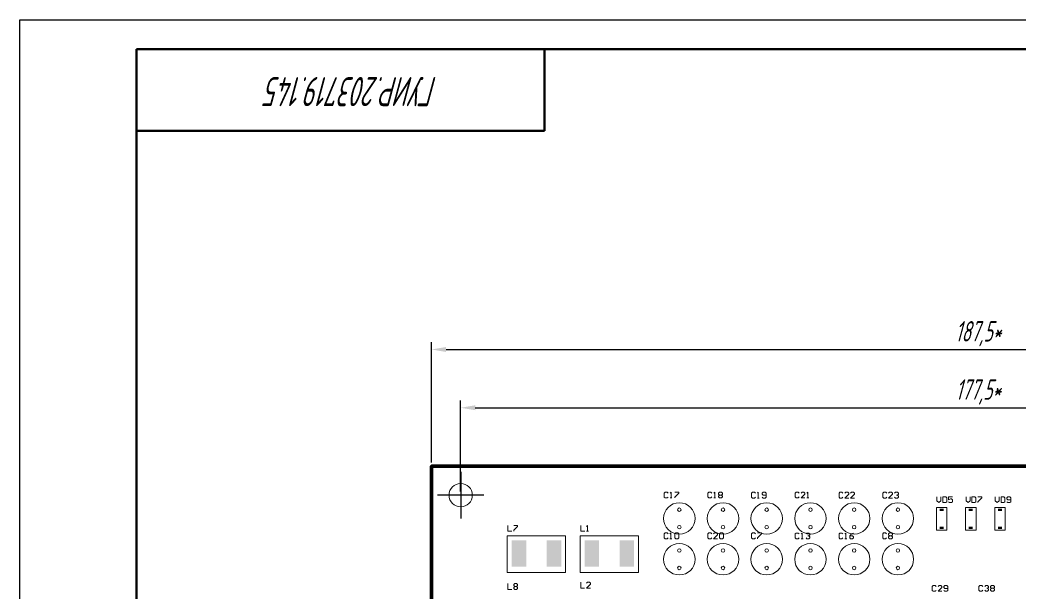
# Model space of a CAD drawing. Extents: x 0 to 597, y 0 to 420.
# Drawn here: x 0 to 171.4, y 321.8 to 420 of the extents above; entities that cross this region are included whole.
import ezdxf

# ---------------------------------------------------------------- set-up
doc = ezdxf.new("R2010")
doc.units = 0
doc.header["$MEASUREMENT"] = 0
doc.linetypes.add('ACAD_ISO10W100', pattern=[18, 12, -3, 0, -3])
doc.layers.get('0').update_dxf_attribs({"linetype": 'CONTINUOUS'})
doc.layers.get('DEFPOINTS').update_dxf_attribs({"linetype": 'CONTINUOUS'})
for name, color, linetype in [('KONTUR', 7, 'CONTINUOUS'), ('PDF _Геометрия', 7, 'CONTINUOUS'), ('PDF _Сплошная заливка', 7, 'CONTINUOUS'), ('штрих-пунктир', 7, 'ACAD_ISO10W100')]:
    doc.layers.add(name, color=color, linetype=linetype)
doc.layers.add('Основная', color=7, linetype='CONTINUOUS', lineweight=40)
doc.layers.add('текст', color=7, linetype='CONTINUOUS', lineweight=30)
doc.styles.get("Standard").update_dxf_attribs({"font": 'gost.TTF', "oblique": 15})
doc.styles.add('стиль1', font='gost.TTF', dxfattribs={"width": 0.75, "oblique": 15, "height": 3.5})
doc.dimstyles.get("Standard").update_dxf_attribs({"dimtxt": 3, "dimasz": 3, "dimexe": 2.5, "dimexo": 2.5, "dimgap": 1.5, "dimtad": 0, "dimtih": 1, "dimtoh": 1, "dimdec": 4, "dimzin": 0, "dimdsep": 46, "dimtxsty": 'Standard', "dimcen": -3, "dimdle": 1.25, "dimadec": 0, "dimazin": 0, "dimtfac": 0.75, "dimtdec": 4, "dimtofl": 0, "dimtmove": 0, "dimatfit": 3, "dimfxl": 1, "dimtvp": 1.5, "dimtolj": 1, "dimtzin": 0, "dimarcsym": 0})

# ---------------------------------------------------------------- blocks, each defined once
blk = doc.blocks.new('*D2')
at = {"color": 0, "lineweight": -2, "transparency": 16777216}
for p, q in [((75.6, 339.06), (75.6, 354.69)), ((78.1, 353.44), (250.64, 353.44)), ((253.14, 339.06), (253.14, 354.69))]:
    blk.add_line(p, q, dxfattribs=at)
at = {"color": 0, "transparency": 16777216}
for points in [[(78.1, 353.86), (78.1, 353.02), (75.6, 353.44)], [(250.64, 353.86), (250.64, 353.02), (253.14, 353.44)]]:
    blk.add_solid(points, dxfattribs=at)
at = {"layer": 'DEFPOINTS', "color": 0, "transparency": 16777216}
for p in [(253.14, 353.44), (75.6, 338.44), (253.14, 338.44)]:
    blk.add_point(p, dxfattribs=at)
at = {"color": 0, "transparency": 16777216, "insert": (164.37, 356.15), "char_height": 3.5, "attachment_point": 5, "style": 'стиль1'}
blk.add_mtext('\\A1;177,5*', dxfattribs=at)
blk = doc.blocks.new('*D3')
at = {"color": 0, "lineweight": -2, "transparency": 16777216}
for p, q in [((70.6, 344.06), (70.6, 364.69)), ((73.1, 363.44), (255.64, 363.44)), ((258.14, 344.06), (258.14, 364.69))]:
    blk.add_line(p, q, dxfattribs=at)
at = {"color": 0, "transparency": 16777216}
for points in [[(73.1, 363.86), (73.1, 363.02), (70.6, 363.44)], [(255.64, 363.86), (255.64, 363.02), (258.14, 363.44)]]:
    blk.add_solid(points, dxfattribs=at)
at = {"layer": 'DEFPOINTS', "color": 0, "transparency": 16777216}
for p in [(258.14, 363.44), (70.6, 343.44), (258.14, 343.44)]:
    blk.add_point(p, dxfattribs=at)
at = {"color": 0, "transparency": 16777216, "insert": (164.37, 366.15), "char_height": 3.5, "attachment_point": 5, "rotation": 359.9999, "style": 'стиль1'}
blk.add_mtext('\\A1;187,5*', dxfattribs=at)

msp = doc.modelspace()

# ---------------------------------------------------------------- linework, layer by layer
at = {"layer": 'KONTUR'}
for p, q in [((-0.00425, -0.00241), (-0.00425, 419.99759)), ((-0.00425, 419.99759), (596.99575, 419.99759))]:
    msp.add_line(p, q, dxfattribs=at)
at = {"layer": 'PDF _Геометрия', "lineweight": 60}
msp.add_lwpolyline([(258.13763, 343.439), (70.60264, 343.43921), (70.60264, 103.439), (70.60264, 343.439)], close=True, dxfattribs=at)
at = {"layer": 'PDF _Геометрия', "lineweight": 20}
for points in [[(111.18903, 338.78675), (111.0226, 338.95331), (110.68923, 338.95331), (110.5226, 338.78675), (110.5226, 338.12026), (110.68923, 337.95359), (111.0226, 337.95359), (111.18903, 338.12026)], [(111.5223, 337.95359), (111.85557, 337.95359), (111.68893, 337.95359), (111.68893, 338.95331), (111.5223, 338.78675)], [(111.68893, 338.95331), (111.68893, 338.95331)], [(112.35557, 338.95331), (113.02221, 338.95331), (113.02221, 338.78675), (112.35557, 338.12026), (112.35557, 337.95359)], [(118.68488, 338.79026), (118.51825, 338.95693), (118.18498, 338.95693), (118.01824, 338.79026), (118.01824, 338.12378), (118.18498, 337.95721), (118.51825, 337.95721), (118.68488, 338.12378)], [(119.01825, 337.95721), (119.35152, 337.95721), (119.18488, 337.95721), (119.18488, 338.95693), (119.01825, 338.79026)], [(119.18488, 338.95693), (119.18488, 338.95693)], [(120.01816, 338.45702), (120.35143, 338.45702)], [(126.16837, 338.7824), (126.00174, 338.94908), (125.66868, 338.94908), (125.50204, 338.7824), (125.50204, 338.11592), (125.66868, 337.94925), (126.00174, 337.94925), (126.16837, 338.11592)], [(126.50164, 337.94925), (126.83501, 337.94925), (126.66838, 337.94925), (126.66838, 338.94908), (126.50164, 338.7824)], [(126.66838, 338.94908), (126.66838, 338.94908)], [(127.33502, 338.11592), (127.50165, 337.94925), (127.83492, 337.94925), (128.00155, 338.11592), (128.00155, 338.7824), (127.83492, 338.94908), (127.50165, 338.94908), (127.33502, 338.7824), (127.33502, 338.61583), (127.50165, 338.44916), (128.00155, 338.44916)], [(133.66937, 338.79026), (133.50274, 338.95693), (133.16968, 338.95693), (133.00304, 338.79026), (133.00304, 338.12378), (133.16968, 337.95721), (133.50274, 337.95721), (133.66937, 338.12378)], [(134.66928, 337.95721), (134.00274, 337.95721), (134.66928, 338.62369), (134.66928, 338.79026), (134.50264, 338.95693), (134.16938, 338.95693), (134.00274, 338.79026)], [(135.00265, 337.95721), (135.33592, 337.95721), (135.16928, 337.95721), (135.16928, 338.95693), (135.00265, 338.79026)], [(135.16928, 338.95693), (135.16928, 338.95693)], [(141.17851, 338.77299), (141.01187, 338.93967), (140.6785, 338.93967), (140.51187, 338.77299), (140.51187, 338.10651), (140.6785, 337.93994), (141.01187, 337.93994), (141.17851, 338.10651)], [(142.17841, 337.93994), (141.51188, 337.93994), (142.17841, 338.60642), (142.17841, 338.77299), (142.01178, 338.93967), (141.67851, 338.93967), (141.51188, 338.77299)], [(143.17812, 337.93994), (142.51179, 337.93994), (143.17812, 338.60642), (143.17812, 338.77299), (143.01169, 338.93967), (142.67842, 338.93967), (142.51179, 338.77299)], [(148.69557, 338.7824), (148.52884, 338.94908), (148.19557, 338.94908), (148.02893, 338.7824), (148.02893, 338.11592), (148.19557, 337.94925), (148.52884, 337.94925), (148.69557, 338.11592)], [(149.69548, 337.94925), (149.02884, 337.94925), (149.69548, 338.61583), (149.69548, 338.7824), (149.52885, 338.94908), (149.19548, 338.94908), (149.02884, 338.7824)], [(150.02875, 338.7824), (150.19518, 338.94908), (150.52844, 338.94908), (150.69518, 338.7824), (150.69518, 338.61583), (150.52844, 338.44916), (150.36212, 338.44916), (150.52844, 338.44916), (150.69518, 338.28249), (150.69518, 338.11592), (150.52844, 337.94925), (150.19518, 337.94925), (150.02875, 338.11592)], [(150.69518, 338.61583), (150.69518, 338.61583)], [(150.69518, 338.61583), (150.69518, 338.61583)], [(150.69518, 338.61583), (150.69518, 338.61583)], [(157.32449, 338.15397), (157.32449, 337.48748), (157.65776, 337.15424), (157.99113, 337.48748), (157.99113, 338.15397)], [(159.99074, 338.15397), (159.3241, 338.15397), (159.3241, 337.65416), (159.65737, 337.82073), (159.82411, 337.82073), (159.99074, 337.65416), (159.99074, 337.32091), (159.82411, 337.15424), (159.49074, 337.15424), (159.3241, 337.32091)], [(162.32928, 338.15397), (162.32928, 337.48748), (162.66255, 337.15424), (162.99582, 337.48748), (162.99582, 338.15397)], [(164.32889, 338.15397), (164.99542, 338.15397), (164.99542, 337.9874), (164.32889, 337.32091), (164.32889, 337.15424)], [(167.30853, 338.15397), (167.30853, 337.48748), (167.6419, 337.15424), (167.97516, 337.48748), (167.97516, 338.15397)], [(169.30813, 337.32091), (169.47487, 337.15424), (169.80814, 337.15424), (169.97477, 337.32091), (169.97477, 337.9874), (169.80814, 338.15397), (169.47487, 338.15397), (169.30813, 337.9874), (169.30813, 337.82073), (169.47487, 337.65416), (169.97477, 337.65416)], [(83.70915, 333.2363), (83.70915, 332.23657), (84.37579, 332.23657)], [(84.70885, 333.2363), (85.37549, 333.2363), (85.37549, 333.06973), (84.70885, 332.40324), (84.70885, 332.23657)], [(96.21947, 333.23506), (96.21947, 332.23533), (96.88611, 332.23533)], [(97.21938, 332.23533), (97.55275, 332.23533), (97.38611, 332.23533), (97.38611, 333.23506), (97.21938, 333.06838)], [(97.38611, 333.23506), (97.38611, 333.23506)], [(111.17554, 331.78267), (111.0089, 331.94934), (110.67553, 331.94934), (110.5089, 331.78267), (110.5089, 331.11618), (110.67553, 330.94982), (111.0089, 330.94982), (111.17554, 331.11618)], [(111.50881, 330.94982), (111.84218, 330.94982), (111.67544, 330.94982), (111.67544, 331.94934), (111.50881, 331.78267)], [(111.67544, 331.94934), (111.67544, 331.94934)], [(118.66995, 331.78267), (118.50331, 331.94934), (118.16994, 331.94934), (118.00331, 331.78267), (118.00331, 331.11618), (118.16994, 330.94982), (118.50331, 330.94982), (118.66995, 331.11618)], [(119.66985, 330.94982), (119.00321, 330.94982), (119.66985, 331.6161), (119.66985, 331.78267), (119.50322, 331.94934), (119.16985, 331.94934), (119.00321, 331.78267)], [(126.18969, 331.78267), (126.02306, 331.94934), (125.68979, 331.94934), (125.52305, 331.78267), (125.52305, 331.11618), (125.68979, 330.94982), (126.02306, 330.94982), (126.18969, 331.11618)], [(126.52306, 331.94934), (127.1897, 331.94934), (127.1897, 331.78267), (126.52306, 331.11618), (126.52306, 330.94982)], [(133.6841, 331.77481), (133.51747, 331.94138), (133.1842, 331.94138), (133.01746, 331.77481), (133.01746, 331.10832), (133.1842, 330.94165), (133.51747, 330.94165), (133.6841, 331.10832)], [(134.01747, 330.94165), (134.35074, 330.94165), (134.1841, 330.94165), (134.1841, 331.94138), (134.01747, 331.77481)], [(134.1841, 331.94138), (134.1841, 331.94138)], [(134.85074, 331.77481), (135.01738, 331.94138), (135.35064, 331.94138), (135.51728, 331.77481), (135.51728, 331.60814), (135.35064, 331.44157), (135.18401, 331.44157), (135.35064, 331.44157), (135.51728, 331.27489), (135.51728, 331.10832), (135.35064, 330.94165), (135.01738, 330.94165), (134.85074, 331.10832)], [(135.51728, 331.60814), (135.51728, 331.60814)], [(135.51728, 331.60814), (135.51728, 331.60814)], [(135.51728, 331.60814), (135.51728, 331.60814)], [(141.17851, 331.77481), (141.01187, 331.94138), (140.6785, 331.94138), (140.51187, 331.77481), (140.51187, 331.10832), (140.6785, 330.94165), (141.01187, 330.94165), (141.17851, 331.10832)], [(141.51188, 330.94165), (141.84515, 330.94165), (141.67851, 330.94165), (141.67851, 331.94138), (141.51188, 331.77481)], [(141.67851, 331.94138), (141.67851, 331.94138)], [(143.01169, 331.94138), (142.67842, 331.77481), (142.34515, 331.44157), (142.34515, 331.10832), (142.51179, 330.94165), (142.84485, 330.94165), (143.01169, 331.10832), (143.01169, 331.27489), (142.84485, 331.44157), (142.34515, 331.44157)], [(148.67292, 331.78267), (148.50628, 331.94934), (148.17291, 331.94934), (148.00628, 331.78267), (148.00628, 331.11618), (148.17291, 330.94982), (148.50628, 330.94982), (148.67292, 331.11618)], [(149.17292, 331.44942), (149.50619, 331.44942)], [(83.70915, 323.25413), (83.70915, 322.25441), (84.37579, 322.25441)], [(84.87549, 322.75422), (85.20886, 322.75422)], [(96.20835, 323.49235), (96.20835, 322.49263), (96.87499, 322.49263)], [(97.87458, 322.49263), (97.20825, 322.49263), (97.87458, 323.15911), (97.87458, 323.32578), (97.70795, 323.49235), (97.37468, 323.49235), (97.20825, 323.32578)], [(157.17362, 322.77004), (157.00698, 322.93661), (156.67361, 322.93661), (156.50718, 322.77004), (156.50718, 322.10355), (156.67361, 321.93688), (157.00698, 321.93688), (157.17362, 322.10355)], [(158.17352, 321.93688), (157.50689, 321.93688), (158.17352, 322.60336), (158.17352, 322.77004), (158.00689, 322.93661), (157.67352, 322.93661), (157.50689, 322.77004)], [(158.50679, 322.10355), (158.67353, 321.93688), (159.0068, 321.93688), (159.17343, 322.10355), (159.17343, 322.77004), (159.0068, 322.93661), (158.67353, 322.93661), (158.50679, 322.77004), (158.50679, 322.60336), (158.67353, 322.43679), (159.17343, 322.43679)], [(165.17987, 322.78451), (165.01324, 322.95108), (164.68018, 322.95108), (164.51354, 322.78451), (164.51354, 322.11823), (164.68018, 321.95156), (165.01324, 321.95156), (165.17987, 322.11823)], [(165.51325, 322.78451), (165.67988, 322.95108), (166.01315, 322.95108), (166.17978, 322.78451), (166.17978, 322.61784), (166.01315, 322.45127), (165.84651, 322.45127), (166.01315, 322.45127), (166.17978, 322.2846), (166.17978, 322.11823), (166.01315, 321.95156), (165.67988, 321.95156), (165.51325, 322.11823)], [(166.17978, 322.61784), (166.17978, 322.61784)], [(166.17978, 322.61784), (166.17978, 322.61784)], [(166.17978, 322.61784), (166.17978, 322.61784)], [(166.67979, 322.45127), (167.01305, 322.45127)]]:
    msp.add_lwpolyline(points, dxfattribs=at)
for points in [[(119.85152, 338.79026), (120.01816, 338.95693), (120.35143, 338.95693), (120.51816, 338.79026), (120.51816, 338.62369), (120.35143, 338.45702), (120.51816, 338.29045), (120.51816, 338.12378), (120.35143, 337.95721), (120.01816, 337.95721), (119.85152, 338.12378), (119.85152, 338.29045), (120.01816, 338.45702), (119.85152, 338.62369)], [(158.3244, 338.15397), (158.3244, 337.15424), (158.82441, 337.15424), (158.99104, 337.32091), (158.99104, 337.9874), (158.82441, 338.15397)], [(163.32919, 338.15397), (163.32919, 337.15424), (163.82909, 337.15424), (163.99583, 337.32091), (163.99583, 337.9874), (163.82909, 338.15397)], [(168.30854, 338.15397), (168.30854, 337.15424), (168.80844, 337.15424), (168.97507, 337.32091), (168.97507, 337.9874), (168.80844, 338.15397)], [(157.21883, 336.33918), (157.21883, 332.43922), (159.01926, 332.43922), (159.01926, 336.33918)], [(164.02013, 336.33918), (164.02013, 332.43902), (162.2197, 332.43902), (162.2197, 336.33918)], [(169.02111, 336.33918), (169.02111, 332.43922), (167.22068, 332.43922), (167.22068, 336.33918)], [(93.60688, 331.43898), (93.60688, 325.18907), (83.60503, 325.18907), (83.60503, 331.43898)], [(106.10927, 331.43898), (106.10927, 325.18907), (96.10742, 325.18907), (96.10742, 331.43898)], [(112.34208, 331.78267), (112.50871, 331.94934), (112.84177, 331.94934), (113.00851, 331.78267), (113.00851, 331.11618), (112.84177, 330.94982), (112.50871, 330.94982), (112.34208, 331.11618)], [(120.00312, 331.78267), (120.16955, 331.94934), (120.50292, 331.94934), (120.66955, 331.78267), (120.66955, 331.11618), (120.50292, 330.94982), (120.16955, 330.94982), (120.00312, 331.11618)], [(149.00618, 331.78267), (149.17292, 331.94934), (149.50619, 331.94934), (149.67282, 331.78267), (149.67282, 331.6161), (149.50619, 331.44942), (149.67282, 331.28286), (149.67282, 331.11618), (149.50619, 330.94982), (149.17292, 330.94982), (149.00618, 331.11618), (149.00618, 331.28286), (149.17292, 331.44942), (149.00618, 331.6161)], [(84.70885, 323.08746), (84.87549, 323.25413), (85.20886, 323.25413), (85.37549, 323.08746), (85.37549, 322.92089), (85.20886, 322.75422), (85.37549, 322.58765), (85.37549, 322.42098), (85.20886, 322.25441), (84.87549, 322.25441), (84.70885, 322.42098), (84.70885, 322.58765), (84.87549, 322.75422), (84.70885, 322.92089)], [(166.51315, 322.78451), (166.67979, 322.95108), (167.01305, 322.95108), (167.17979, 322.78451), (167.17979, 322.61784), (167.01305, 322.45127), (167.17979, 322.2846), (167.17979, 322.11823), (167.01305, 321.95156), (166.67979, 321.95156), (166.51315, 322.11823), (166.51315, 322.2846), (166.67979, 322.45127), (166.51315, 322.61784)]]:
    msp.add_lwpolyline(points, close=True, dxfattribs=at)
at = {"layer": 'PDF _Геометрия', "lineweight": 9}
for centre, radius in [((75.60378, 338.43883), 2.00016), ((113.11062, 335.93903), 0.30006), ((120.61212, 335.93912), 0.29997), ((128.11342, 335.93912), 0.29997), ((135.61494, 335.93912), 0.29997), ((143.11614, 335.93912), 0.29997), ((150.61766, 335.93912), 0.29997), ((113.11062, 332.93903), 0.30006), ((120.61212, 332.93911), 0.29997), ((128.11342, 332.93911), 0.29997), ((135.61494, 332.93911), 0.29997), ((143.11614, 332.93911), 0.29997), ((150.61766, 332.93911), 0.29997), ((113.11059, 328.93907), 0.30008), ((120.61209, 328.93915), 0.3), ((128.1134, 328.93915), 0.3), ((135.61492, 328.93915), 0.3), ((143.11612, 328.93915), 0.3), ((150.61764, 328.93915), 0.3), ((113.11062, 325.93908), 0.30006), ((120.61212, 325.93917), 0.29997), ((128.11342, 325.93917), 0.29997), ((135.61494, 325.93917), 0.29997), ((143.11614, 325.93917), 0.29997), ((150.61766, 325.93917), 0.29997)]:
    msp.add_circle(centre, radius, dxfattribs=at)
at = {"layer": 'PDF _Геометрия', "lineweight": 20}
for centre, radius in [((113.11079, 334.43872), 2.70032), ((120.6123, 334.43872), 2.70032), ((128.11361, 334.43872), 2.70032), ((135.61513, 334.43872), 2.70032), ((143.11633, 334.43872), 2.70032), ((150.61785, 334.43872), 2.70032), ((113.11088, 327.43876), 2.70024), ((120.61239, 327.43876), 2.70024), ((128.1137, 327.43876), 2.70024), ((135.61522, 327.43876), 2.70024), ((143.11642, 327.43876), 2.70024), ((150.61794, 327.43876), 2.70024)]:
    msp.add_circle(centre, radius, dxfattribs=at)
at = {"layer": 'PDF _Сплошная заливка', "lineweight": 20, "transparency": 33554559}
for points in [[(157.76909, 336.13901), (158.469, 336.13901), (157.76909, 335.73897), (158.469, 335.73897)], [(163.46987, 335.73897), (162.76996, 335.73897), (163.46987, 336.13901), (162.76996, 336.13901)], [(167.77094, 336.13901), (168.47105, 336.13901), (167.77094, 335.73897), (168.47105, 335.73897)], [(157.76909, 333.03923), (158.469, 333.03923), (157.76909, 332.63919), (158.469, 332.63919)], [(163.46987, 332.63919), (162.76996, 332.63919), (163.46987, 333.03892), (162.76996, 333.03892)], [(167.77094, 333.03923), (168.47105, 333.03923), (167.77094, 332.63919), (168.47105, 332.63919)], [(84.35519, 330.68895), (86.85584, 330.68895), (84.35519, 326.1891), (86.85584, 326.1891)], [(90.35639, 330.68895), (92.85692, 330.68895), (90.35639, 326.1891), (92.85692, 326.1891)], [(96.85768, 330.68895), (99.35802, 330.68895), (96.85768, 326.1891), (99.35802, 326.1891)], [(102.85877, 330.68895), (105.35931, 330.68895), (102.85877, 326.1891), (105.35931, 326.1891)]]:
    msp.add_solid(points, dxfattribs=at)
at = {"layer": 'Основная'}
for p, q in [((19.99575, 44.99759), (19.99575, 414.99759)), ((591.99575, 414.99759), (19.99575, 414.99759)), ((89.99575, 400.99759), (89.99575, 414.99759)), ((89.99575, 400.99759), (19.99575, 400.99759))]:
    msp.add_line(p, q, dxfattribs=at)
at = {"layer": 'штрих-пунктир'}
for p, q in [((75.60378, 342.43971), (75.60378, 334.43796)), ((79.60466, 338.43883), (71.60291, 338.43883))]:
    msp.add_line(p, q, dxfattribs=at)

# ---------------------------------------------------------------- texts
at = {"layer": 'текст', "insert": (71.64558, 405.20458), "char_height": 5, "attachment_point": 1, "rotation": 180, "style": 'стиль1'}
msp.add_mtext_dynamic_manual_height_columns('ГУИР.203719.145', width=105.1199659, gutter_width=47.88355, heights=[0], dxfattribs=at)

# ---------------------------------------------------------------- dimensions: what is measured, and where the dimension line sits
dim = msp.add_aligned_dim(p1=(70.60264, 343.43921), p2=(258.13763, 343.439), distance=20.00001, text='187,5*', dimstyle='Standard', override={"dimtxt": 2.5, "dimasz": 2.5, "dimexe": 1.25, "dimexo": 0.625, "dimgap": 0.625, "dimtad": 1, "dimtih": 0, "dimtoh": 0, "dimzin": 8, "dimlunit": 6, "dimtxsty": 'стиль1', "dimcen": 2.5, "dimtofl": 1, "dimtvp": 0})
dim.commit()
dim.dimension.update_dxf_attribs({"geometry": '*D3', "text_midpoint": (164.37016, 366.14744)})
dim = msp.add_linear_dim(base=(253.13692, 353.43901), p1=(75.60378, 338.43883), p2=(253.13692, 338.43883), text='177,5*', dimstyle='Standard', override={"dimtxt": 2.5, "dimasz": 2.5, "dimexe": 1.25, "dimexo": 0.625, "dimgap": 0.625, "dimtad": 1, "dimtih": 0, "dimtoh": 0, "dimzin": 8, "dimlunit": 6, "dimtxsty": 'стиль1', "dimcen": 2.5, "dimtofl": 1, "dimtvp": 0})
dim.commit()
dim.dimension.update_dxf_attribs({"geometry": '*D2', "text_midpoint": (164.37035, 356.14734)})

doc.saveas('drawing.dxf')
